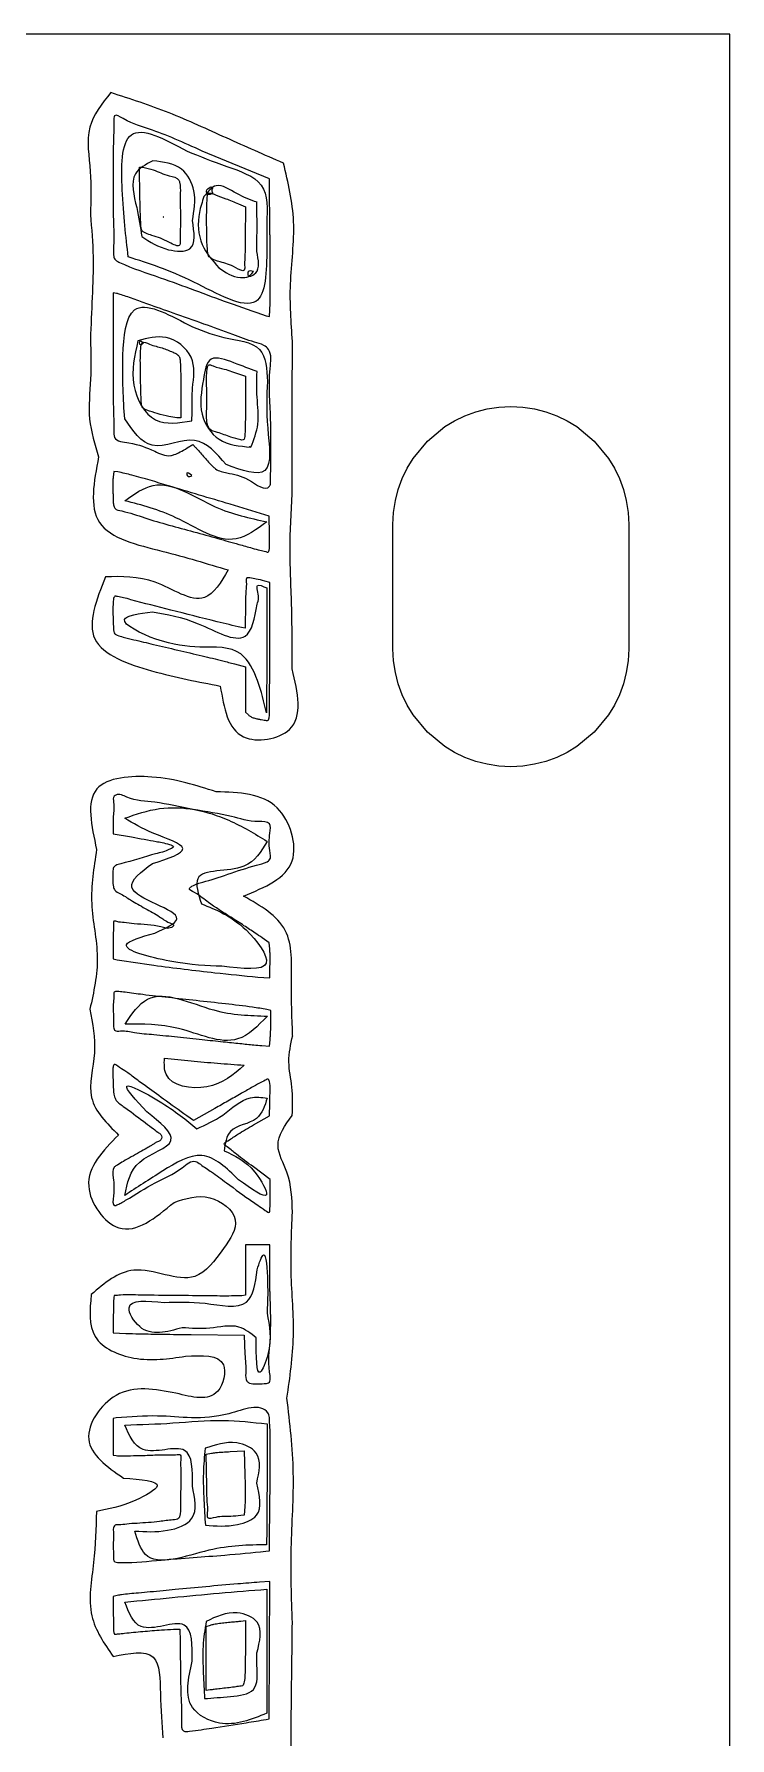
# Model space of a CAD drawing. Extents: x 9 to 137, y 10 to 46.
# Drawn here: x 127.68 to 137.2, y 22.3 to 45.62 of the extents above; entities that cross this region are included whole.
import ezdxf

# ---------------------------------------------------------------- set-up
doc = ezdxf.new("R2010")
doc.units = 0
doc.layers.add('Layer_1', color=7, linetype='CONTINUOUS')

msp = doc.modelspace()

# ---------------------------------------------------------------- linework, layer by layer
at = {"layer": 'Layer_1', "color": 7}
for p, q in [((137.20307, 45.61675), (8.70306, 45.61675)), ((137.20307, 10.29953), (137.20307, 45.61675)), ((130.898876, 43.634054), (129.978366, 44.016537)), ((129.125518, 43.383616), (129.118672, 43.79756)), ((129.118672, 43.79756), (129.165264, 43.79756)), ((130.906098, 42.871153), (130.898876, 43.634054)), ((130.09488, 43.43745), (130.09488, 43.43745)), ((130.12378, 43.44045), (130.12378, 43.44045)), ((129.679571, 43.168778), (129.679698, 43.168778)), ((130.473103, 43.294617), (130.571781, 43.253223)), ((130.571781, 43.253223), (130.567186, 42.824376)), ((130.72799, 43.31539), (130.72829, 43.31539)), ((129.44895, 43.11447), (129.44895, 43.11447)), ((129.84447, 43.06745), (129.84447, 43.06745)), ((130.86396, 42.68649), (130.86403, 42.68649)), ((130.906199, 42.871171), (130.906098, 42.871153)), ((130.68087, 42.3661), (130.68087, 42.3661)), ((128.805461, 42.068521), (128.76068, 42.077635)), ((128.76068, 42.077635), (128.76068, 41.098655)), ((130.854112, 41.761368), (130.899353, 41.75476)), ((130.899353, 41.75476), (130.906199, 41.931514)), ((129.17299, 41.39003), (129.17299, 41.39003)), ((131.21394, 41.4111), (131.21399, 41.41112)), ((130.486677, 40.963284), (130.569905, 40.934302)), ((130.569905, 40.934302), (130.569905, 40.547679)), ((130.72833, 41.00081), (130.72829, 41.00081)), ((130.87054, 40.86231), (130.87054, 40.86231)), ((129.686035, 40.73437), (129.686919, 40.366785)), ((129.84359, 40.7725), (129.84394, 40.7725)), ((129.686919, 40.366785), (129.631287, 40.366785)), ((133.433, 40.32645), (133.57412, 40.39425)), ((133.57412, 40.39425), (133.72252, 40.44835)), ((133.72252, 40.44835), (133.8774, 40.48795)), ((133.8774, 40.48795), (134.03797, 40.51235)), ((134.03797, 40.51235), (134.20342, 40.52035)), ((134.20342, 40.52035), (134.36887, 40.51235)), ((134.36887, 40.51235), (134.52944, 40.48795)), ((134.52944, 40.48795), (134.68432, 40.44835)), ((134.68432, 40.44835), (134.83272, 40.39425)), ((134.83272, 40.39425), (134.97384, 40.32645)), ((133.06131, 40.04901), (133.29996, 40.24575)), ((133.29996, 40.24575), (133.433, 40.32645)), ((134.97384, 40.32645), (135.10688, 40.24575)), ((135.10688, 40.24575), (135.34553, 40.04901)), ((129.771211, 39.953683), (129.849923, 40.001701)), ((129.849923, 40.001701), (129.885655, 39.962376)), ((130.63227, 39.97348), (130.63227, 39.97348)), ((132.86457, 39.81036), (133.06131, 40.04901)), ((135.34553, 40.04901), (135.54227, 39.81036)), ((128.767792, 39.631639), (128.758695, 39.552158)), ((128.822074, 39.628721), (128.767792, 39.631639)), ((132.71607, 39.53619), (132.78387, 39.67732)), ((132.78387, 39.67732), (132.86457, 39.81036)), ((135.54227, 39.81036), (135.62297, 39.67732)), ((135.62297, 39.67732), (135.69077, 39.53619)), ((129.83494, 39.57722), (129.83494, 39.57722)), ((130.915187, 39.601002), (130.915186, 39.600987)), ((132.66197, 39.38779), (132.71607, 39.53619)), ((135.69077, 39.53619), (135.74487, 39.38779)), ((130.8956, 39.022292), (130.360029, 39.18373)), ((132.59797, 39.07234), (132.62237, 39.23291)), ((132.62237, 39.23291), (132.66197, 39.38779)), ((135.74487, 39.38779), (135.78447, 39.23291)), ((135.78447, 39.23291), (135.80887, 39.07234)), ((130.86203, 38.9446), (130.86203, 38.9446)), ((130.899726, 38.780133), (130.8956, 39.022292)), ((132.58997, 38.90689), (132.59797, 39.07234)), ((135.80887, 39.07234), (135.81687, 38.90689)), ((130.899705, 38.780143), (130.899726, 38.780133)), ((132.58997, 37.20689), (132.58997, 38.90689)), ((135.81678, 38.90689), (135.81678, 37.20689)), ((135.81687, 38.90689), (135.81687, 38.90689)), ((130.902915, 38.113682), (130.834162, 38.132314)), ((130.86203, 38.0382), (130.86203, 38.0382)), ((130.902878, 37.208323), (130.902915, 38.113682)), ((130.572708, 37.827235), (130.568113, 37.489042)), ((130.568113, 37.489042), (130.513831, 37.496852)), ((132.59797, 37.04144), (132.58997, 37.20689)), ((135.81678, 37.20689), (135.80878, 37.04144)), ((130.420185, 37.000119), (130.569908, 36.957894)), ((130.569908, 36.957894), (130.569908, 36.64785)), ((132.62237, 36.88088), (132.59797, 37.04144)), ((132.66197, 36.72599), (132.62237, 36.88088)), ((135.78438, 36.88088), (135.74478, 36.72599)), ((135.80878, 37.04144), (135.78438, 36.88088)), ((130.569908, 36.64785), (130.569908, 36.337802)), ((132.71607, 36.57759), (132.66197, 36.72599)), ((135.74478, 36.72599), (135.69068, 36.57759)), ((132.78387, 36.43647), (132.71607, 36.57759)), ((132.86457, 36.30343), (132.78387, 36.43647)), ((135.62288, 36.43647), (135.54228, 36.30343)), ((135.69068, 36.57759), (135.62288, 36.43647)), ((130.569908, 36.337802), (130.61062, 36.300546)), ((133.06131, 36.06478), (132.86457, 36.30343)), ((135.54228, 36.30343), (135.34553, 36.06478)), ((133.29996, 35.86804), (133.06131, 36.06478)), ((135.34553, 36.06478), (135.10689, 35.86804)), ((133.433, 35.78734), (133.29996, 35.86804)), ((133.57412, 35.71954), (133.433, 35.78734)), ((133.72252, 35.66544), (133.57412, 35.71954)), ((134.83272, 35.71954), (134.68432, 35.66544)), ((134.97384, 35.78734), (134.83272, 35.71954)), ((135.10689, 35.86804), (134.97384, 35.78734)), ((133.87741, 35.62584), (133.72252, 35.66544)), ((134.03797, 35.60144), (133.87741, 35.62584)), ((134.20342, 35.59344), (134.03797, 35.60144)), ((134.36887, 35.60144), (134.20342, 35.59344)), ((134.52944, 35.62584), (134.36887, 35.60144)), ((134.68432, 35.66544), (134.52944, 35.62584)), ((128.761129, 34.914713), (128.760664, 34.675039)), ((128.760664, 34.675039), (129.010358, 34.631579)), ((130.86853, 34.57123), (130.86854, 34.57123)), ((128.760681, 33.220859), (128.760681, 32.962974)), ((130.895688, 33.185253), (130.797529, 33.253139)), ((130.902909, 33.103292), (130.895688, 33.185253)), ((128.760681, 32.962974), (128.814962, 32.949723)), ((130.739216, 32.713359), (130.901607, 32.703017)), ((130.901607, 32.703017), (130.906098, 32.862375)), ((130.917437, 32.258843), (130.863155, 32.272094)), ((130.87054, 32.18067), (130.87054, 32.18067)), ((130.917495, 32.10363), (130.917437, 32.258843)), ((130.795765, 31.776199), (130.898898, 31.767505)), ((130.898898, 31.767505), (130.907995, 31.858161)), ((131.21657, 31.91506), (131.21599, 31.91506)), ((130.55377, 31.50888), (130.55377, 31.50888)), ((130.86854, 31.05981), (130.86854, 31.05981)), ((129.856614, 30.750427), (129.76841, 30.814176)), ((130.151993, 30.917246), (129.856614, 30.750427)), ((130.680787, 30.691647), (130.900171, 30.817486)), ((130.900171, 30.817486), (130.905141, 30.985549)), ((130.910122, 29.946961), (130.678524, 30.117507)), ((130.910144, 29.726737), (130.910122, 29.946961)), ((130.736448, 29.049527), (130.569986, 29.049527)), ((130.569986, 29.049527), (130.569986, 28.70554)), ((130.902909, 29.049527), (130.736448, 29.049527)), ((130.906098, 28.410396), (130.902909, 29.049527)), ((130.569986, 28.70554), (130.569986, 28.361964)), ((128.771933, 28.355699), (128.771933, 28.35527)), ((130.569986, 28.361964), (130.521584, 28.353639)), ((130.90611, 28.41034), (130.906098, 28.410396)), ((128.761073, 28.09407), (128.760608, 27.847359)), ((130.86587, 28.14621), (130.86603, 28.11632)), ((128.760608, 27.847359), (128.93069, 27.83955)), ((129.826775, 27.822574), (130.55278, 27.813897)), ((130.55278, 27.813897), (130.561877, 27.554354)), ((128.801822, 26.682584), (128.760651, 26.675117)), ((128.760651, 26.675117), (128.760651, 26.425507)), ((130.86605, 26.60067), (130.86654, 26.60065)), ((128.760651, 26.425507), (128.760651, 26.175486)), ((130.906686, 26.517737), (130.906558, 26.517839)), ((128.760651, 26.175486), (128.798192, 26.166801)), ((130.031163, 26.185435), (130.103085, 26.199493)), ((130.041563, 25.753279), (130.031163, 26.185435)), ((130.362727, 26.222674), (130.551353, 26.23178)), ((130.551353, 26.23178), (130.561746, 25.908098)), ((130.72462, 25.78985), (130.72477, 25.78985)), ((130.561746, 25.469319), (130.551786, 25.35424)), ((130.898902, 24.865269), (130.905748, 25.609541)), ((130.551786, 25.35424), (130.506555, 25.347203)), ((130.84688, 24.857802), (130.898902, 24.865269)), ((128.814925, 24.253568), (128.760643, 24.240316)), ((130.903378, 24.443561), (130.762247, 24.434876)), ((130.86203, 24.33878), (130.86203, 24.33878)), ((130.899883, 23.505556), (130.903378, 24.443561)), ((128.760643, 24.240316), (128.760643, 23.982428)), ((129.586168, 23.790752), (129.672562, 23.790752)), ((129.672562, 23.790752), (129.674437, 23.628488)), ((130.034335, 23.82766), (130.089968, 23.847931)), ((130.034335, 23.39012), (130.034335, 23.82766)), ((130.508382, 23.903416), (130.569905, 23.909572)), ((130.569905, 23.909572), (130.569905, 23.575105)), ((130.034335, 22.952993), (130.034335, 23.39012)), ((130.72708, 23.29961), (130.72796, 23.46885)), ((130.72796, 23.46885), (130.72777, 23.46803)), ((130.895756, 22.567143), (130.899883, 23.505556)), ((130.088617, 22.960803), (130.034335, 22.952993)), ((130.852335, 22.557196), (130.895756, 22.567143))]:
    msp.add_line(p, q, dxfattribs=at)
for points, knots in [([(128.72708, 44.81572), (128.606298, 44.664767), (128.353403, 44.3487), (128.468815, 43.735686), (128.453843, 43.340845), (128.44645, 43.14587)], [0, 0, 0, 0, 0.553709, 1.159364, 1.750199, 1.750199, 1.750199, 1.750199]), ([(131.09069, 43.85085), (130.830022, 43.964383), (130.307132, 44.192127), (129.534632, 44.553173), (128.994694, 44.728715), (128.72708, 44.81572)], [0, 0, 0, 0, 0.853134, 1.711356, 2.554731, 2.554731, 2.554731, 2.554731]), ([(129.978366, 44.016537), (129.728452, 44.129555), (129.353658, 44.299046), (129.010453, 44.38514), (128.764994, 44.539468), (128.77055, 44.327865), (128.755448, 44.053991), (128.763772, 43.580882), (128.755959, 43.115013), (128.774607, 42.786117), (128.756816, 42.605626), (128.779276, 42.536072), (128.808022, 42.511261), (129.011025, 42.41437), (129.531583, 42.245829), (130.195397, 41.989266), (130.680987, 41.821265), (130.854112, 41.761368)], [0, 0, 0, 0, 0.780469, 1.170464, 1.293335, 1.37276, 1.66176, 2.239199, 2.721231, 3.076096, 3.226964, 3.25742, 3.289778, 3.336982, 3.933056, 4.924753, 5.474215, 5.474215, 5.474215, 5.474215]), ([(128.96547, 42.56757), (128.932645, 42.847377), (128.87274, 43.358007), (128.861767, 44.504184), (129.463162, 44.180839), (129.77014, 44.01579)], [0, 0, 0, 0, 0.923717, 1.685729, 2.480252, 2.480252, 2.480252, 2.480252]), ([(129.30026, 43.88231), (129.205216, 43.831448), (128.961653, 43.701105), (129.089606, 43.247657), (129.132126, 42.973486), (129.15202, 42.84521)], [0, 0, 0, 0, 0.294902, 0.755731, 1.160903, 1.160903, 1.160903, 1.160903]), ([(129.84447, 43.06745), (129.867556, 43.201777), (129.910171, 43.449735), (129.710868, 43.837216), (129.445233, 43.866389), (129.30026, 43.88231)], [0, 0, 0, 0, 0.403995, 0.745749, 1.156362, 1.156362, 1.156362, 1.156362]), ([(129.77014, 44.01579), (129.944191, 43.945275), (130.279268, 43.809523), (130.886841, 43.618187), (130.870208, 43.220434), (130.86196, 43.0232)], [0, 0, 0, 0, 0.582239, 1.120904, 1.650741, 1.650741, 1.650741, 1.650741]), ([(131.21399, 41.41112), (131.195476, 41.672564), (131.156766, 42.21919), (131.283947, 43.039549), (131.153925, 43.585388), (131.09069, 43.85085)], [0, 0, 0, 0, 0.785374, 1.642056, 2.453164, 2.453164, 2.453164, 2.453164]), ([(129.165264, 43.79756), (129.213927, 43.785701), (129.338435, 43.755358), (129.485494, 43.67881), (129.65129, 43.655142), (129.680919, 43.547038), (129.675749, 43.397542), (129.678024, 43.26138), (129.679571, 43.168778)], [0, 0, 0, 0, 0.148565, 0.380116, 0.52475, 0.569293, 0.699672, 0.976836, 0.976836, 0.976836, 0.976836]), ([(129.679698, 43.168778), (129.680443, 43.094794), (129.681727, 42.967304), (129.671189, 42.834966), (129.682882, 42.685458), (129.462244, 42.801898), (129.341315, 42.849701), (129.142031, 42.902641), (129.13794, 43.036697), (129.128239, 43.1799), (129.126543, 43.306884), (129.125518, 43.383616)], [0, 0, 0, 0, 0.217154, 0.374205, 0.437331, 0.582577, 0.840869, 1.003805, 1.067675, 1.217408, 1.446041, 1.446041, 1.446041, 1.446041]), ([(130.00234, 43.39249), (129.977906, 43.321526), (129.905684, 43.111775), (129.930215, 42.730333), (130.117828, 42.519116), (130.20585, 42.42002)], [0, 0, 0, 0, 0.22549, 0.66649, 1.056258, 1.056258, 1.056258, 1.056258]), ([(130.72829, 43.31539), (130.637498, 43.348169), (130.456838, 43.413393), (130.178549, 43.616164), (130.055245, 43.459646), (130.00234, 43.39249)], [0, 0, 0, 0, 0.302368, 0.601662, 0.826583, 0.826583, 0.826583, 0.826583]), ([(130.12378, 43.44045), (130.097679, 43.426752), (130.055429, 43.404579), (130.02202, 43.48647), (130.067483, 43.511275), (130.09768, 43.52775)], [0, 0, 0, 0, 0.071007, 0.114937, 0.201829, 0.201829, 0.201829, 0.201829]), ([(130.567186, 42.824376), (130.567269, 42.750064), (130.567412, 42.621961), (130.554539, 42.49201), (130.566057, 42.347289), (130.380893, 42.45754), (130.256821, 42.490801), (130.113125, 42.528618), (130.060152, 42.584972), (130.053066, 42.639152), (130.041845, 42.755889), (130.03849, 42.952365), (130.038323, 43.176894), (130.041721, 43.342348), (130.051039, 43.417909), (130.063947, 43.443945), (130.107213, 43.44075), (130.180239, 43.408128), (130.312651, 43.36192), (130.416001, 43.318569), (130.473103, 43.294617)], [0, 0, 0, 0, 0.217259, 0.374527, 0.437858, 0.559179, 0.786741, 0.937962, 0.966961, 1.012452, 1.095294, 1.323578, 1.597053, 1.774057, 1.81222, 1.83179, 1.850793, 1.929001, 2.079851, 2.266099, 2.266099, 2.266099, 2.266099]), ([(130.09488, 43.43745), (130.094463, 43.437984), (130.093563, 43.439135), (130.090033, 43.437038), (130.093033, 43.437293), (130.09488, 43.43745)], [0, 0, 0, 0, 0.00184, 0.003968, 0.007375, 0.007375, 0.007375, 0.007375]), ([(130.09768, 43.52775), (130.105688, 43.524054), (130.127481, 43.513997), (130.098749, 43.474395), (130.115451, 43.451745), (130.12378, 43.44045)], [0, 0, 0, 0, 0.022781, 0.061996, 0.101, 0.101, 0.101, 0.101]), ([(128.44645, 43.14587), (128.463543, 42.953423), (128.496981, 42.576961), (128.469724, 42.007869), (128.454964, 41.632422), (128.44745, 41.44128)], [0, 0, 0, 0, 0.578889, 1.13241, 1.706466, 1.706466, 1.706466, 1.706466]), ([(130.72699, 42.64211), (130.72746, 42.716917), (130.7284, 42.866533), (130.728092, 43.090961), (130.728024, 43.24058), (130.72799, 43.31539)], [0, 0, 0, 0, 0.224426, 0.448853, 0.673283, 0.673283, 0.673283, 0.673283]), ([(129.15202, 42.84521), (129.262031, 42.774193), (129.450464, 42.65255), (129.910978, 42.622042), (129.868681, 42.90531), (129.84447, 43.06745)], [0, 0, 0, 0, 0.407658, 0.698259, 1.08725, 1.08725, 1.08725, 1.08725]), ([(129.44895, 43.11447), (129.448434, 43.112372), (129.447434, 43.108306), (129.443318, 43.115493), (129.447089, 43.114808), (129.44895, 43.11447)], [0, 0, 0, 0, 0.004405, 0.008536, 0.01256, 0.01256, 0.01256, 0.01256]), ([(130.86196, 43.0232), (130.862167, 42.985788), (130.862582, 42.910963), (130.86309, 42.798726), (130.86367, 42.723902), (130.86396, 42.68649)], [0, 0, 0, 0, 0.112239, 0.224476, 0.336716, 0.336716, 0.336716, 0.336716]), ([(130.86403, 42.68649), (130.858348, 42.367588), (130.845885, 41.668046), (129.781825, 42.30739), (129.244709, 42.478574), (128.96547, 42.56757)], [0, 0, 0, 0, 0.743754, 1.631498, 2.592781, 2.592781, 2.592781, 2.592781]), ([(130.906199, 41.931514), (130.90721, 41.996062), (130.909985, 42.173122), (130.908905, 42.486363), (130.907157, 42.735027), (130.906199, 42.871171)], [0, 0, 0, 0, 0.193663, 0.531238, 0.939682, 0.939682, 0.939682, 0.939682]), ([(130.20585, 42.42002), (130.296367, 42.356886), (130.447507, 42.251468), (130.784704, 42.327909), (130.74806, 42.527402), (130.72699, 42.64211)], [0, 0, 0, 0, 0.324608, 0.542011, 0.836136, 0.836136, 0.836136, 0.836136]), ([(130.68087, 42.3661), (130.649255, 42.330847), (130.600254, 42.276207), (130.599989, 42.389158), (130.650805, 42.374671), (130.68087, 42.3661)], [0, 0, 0, 0, 0.090846, 0.140807, 0.213189, 0.213189, 0.213189, 0.213189]), ([(130.915186, 39.600987), (130.915737, 39.656517), (130.917084, 39.792538), (130.915449, 40.037348), (130.920294, 40.465695), (130.873879, 40.871195), (130.938627, 41.263387), (130.809586, 41.374297), (130.634149, 41.414109), (130.364846, 41.524703), (129.991268, 41.650912), (129.603657, 41.79066), (129.281782, 41.904471), (129.067267, 41.981815), (128.940736, 42.026239), (128.864959, 42.052042), (128.821361, 42.064117), (128.805461, 42.068521)], [0, 0, 0, 0, 0.16654, 0.407938, 0.736004, 1.439391, 1.701597, 1.785578, 1.921534, 2.235437, 2.659308, 3.103767, 3.471694, 3.683495, 3.787836, 3.874045, 3.923534, 3.923534, 3.923534, 3.923534]), ([(128.91702, 40.35368), (128.899045, 40.621483), (128.867856, 41.086162), (128.956053, 42.086008), (129.495252, 41.795411), (129.78907, 41.63706)], [0, 0, 0, 0, 0.869723, 1.509104, 2.274693, 2.274693, 2.274693, 2.274693]), ([(129.78907, 41.63706), (129.942235, 41.571906), (130.249038, 41.441398), (130.842126, 41.397427), (130.861515, 41.032269), (130.87054, 40.86231)], [0, 0, 0, 0, 0.515027, 1.031648, 1.481469, 1.481469, 1.481469, 1.481469]), ([(128.44745, 41.44128), (128.4525, 41.260033), (128.462637, 40.896179), (128.398475, 40.35076), (128.506951, 40.004241), (128.56015, 39.8343)], [0, 0, 0, 0, 0.544717, 1.093525, 1.621708, 1.621708, 1.621708, 1.621708]), ([(129.09865, 41.42111), (129.051417, 41.221611), (128.961164, 40.840402), (129.277747, 40.235856), (129.658148, 40.297447), (129.83759, 40.3265)], [0, 0, 0, 0, 0.612811, 1.170977, 1.66938, 1.66938, 1.66938, 1.66938]), ([(129.84394, 40.7725), (129.863194, 40.92051), (129.902204, 41.220393), (129.501303, 41.530935), (129.227625, 41.456288), (129.09865, 41.42111)], [0, 0, 0, 0, 0.423526, 0.85811, 1.245455, 1.245455, 1.245455, 1.245455]), ([(129.17299, 41.39003), (129.150481, 41.374664), (129.113012, 41.349087), (129.113334, 41.433271), (129.150547, 41.406297), (129.17299, 41.39003)], [0, 0, 0, 0, 0.056844, 0.094622, 0.15202, 0.15202, 0.15202, 0.15202]), ([(129.631287, 40.366785), (129.595009, 40.372019), (129.504295, 40.385109), (129.367001, 40.421802), (129.252548, 40.460301), (129.178921, 40.485147), (129.149452, 40.515903), (129.141125, 40.602882), (129.135574, 40.772155), (129.132887, 41.012347), (129.12891, 41.214019), (129.13768, 41.329637), (129.140282, 41.373158), (129.174063, 41.41952), (129.2909, 41.351126), (129.420691, 41.332236), (129.550533, 41.275776), (129.631082, 41.240095), (129.669393, 41.20462), (129.677587, 41.148753), (129.681421, 41.057343), (129.684826, 40.914236), (129.685602, 40.798744), (129.686035, 40.73437)], [0, 0, 0, 0, 0.109929, 0.274887, 0.424531, 0.474397, 0.505083, 0.545785, 0.727493, 1.021655, 1.26299, 1.330947, 1.371535, 1.391164, 1.491062, 1.672545, 1.832938, 1.900456, 1.938521, 1.982477, 2.063035, 2.216556, 2.409886, 2.409886, 2.409886, 2.409886]), ([(131.20894, 39.32694), (131.208804, 39.558515), (131.208533, 40.021663), (131.210347, 40.716385), (131.212742, 41.179528), (131.21394, 41.4111)], [0, 0, 0, 0, 0.694724, 1.389444, 2.08417, 2.08417, 2.08417, 2.08417]), ([(128.76068, 41.098655), (128.758955, 40.896281), (128.756348, 40.590298), (128.770558, 40.272195), (128.764619, 40.044923), (129.05674, 40.023041), (129.274862, 39.937842), (129.489594, 39.831561), (129.608035, 39.865272), (129.682326, 39.902054), (129.739172, 39.935073), (129.771211, 39.953683)], [0, 0, 0, 0, 0.598988, 0.905652, 1.002461, 1.211345, 1.582763, 1.808859, 1.86039, 1.946423, 2.057532, 2.057532, 2.057532, 2.057532]), ([(130.72829, 41.00081), (130.629032, 41.037405), (130.438062, 41.107812), (130.051863, 41.257272), (130.013646, 41.009764), (129.99492, 40.88849)], [0, 0, 0, 0, 0.338928, 0.652086, 0.95294, 0.95294, 0.95294, 0.95294]), ([(130.569905, 40.547679), (130.569505, 40.480601), (130.568794, 40.361265), (130.56718, 40.214402), (130.561462, 40.125983), (130.558312, 40.079507), (130.534687, 40.058915), (130.467781, 40.076518), (130.353054, 40.104066), (130.218139, 40.164588), (130.099031, 40.18491), (130.066956, 40.231573), (130.056148, 40.2579), (130.032381, 40.341856), (130.043951, 40.529743), (130.03951, 40.774654), (130.03385, 40.965071), (130.04915, 41.052885), (130.054524, 41.071838), (130.070508, 41.10422), (130.168146, 41.052244), (130.294043, 41.034991), (130.415995, 40.989595), (130.486677, 40.963284)], [0, 0, 0, 0, 0.201591, 0.358637, 0.437307, 0.472619, 0.491464, 0.522499, 0.663859, 0.857619, 0.972015, 0.993963, 1.024295, 1.057268, 1.25482, 1.578652, 1.797706, 1.822942, 1.844409, 1.857978, 1.923539, 2.081792, 2.299962, 2.299962, 2.299962, 2.299962]), ([(129.99492, 40.88849), (129.966098, 40.729437), (129.912023, 40.431028), (130.187758, 40.00357), (130.488656, 39.978664), (130.64503, 39.96572)], [0, 0, 0, 0, 0.473443, 0.888252, 1.337069, 1.337069, 1.337069, 1.337069]), ([(130.87054, 40.86231), (130.862303, 40.66703), (130.846594, 40.29464), (130.975799, 39.481381), (130.523346, 39.647738), (130.30622, 39.72757)], [0, 0, 0, 0, 0.638882, 1.21832, 1.752943, 1.752943, 1.752943, 1.752943]), ([(130.64503, 39.96572), (130.685214, 40.069394), (130.7704, 40.289174), (130.71991, 40.643867), (130.725561, 40.883438), (130.72833, 41.00081)], [0, 0, 0, 0, 0.328264, 0.695893, 1.049004, 1.049004, 1.049004, 1.049004]), ([(129.83759, 40.3265), (129.838257, 40.376056), (129.83959, 40.475167), (129.84159, 40.623833), (129.842923, 40.722944), (129.84359, 40.7725)], [0, 0, 0, 0, 0.148681, 0.297359, 0.44604, 0.44604, 0.44604, 0.44604]), ([(130.30622, 39.72757), (130.174748, 39.880425), (129.901988, 40.197547), (129.263982, 39.840018), (129.028459, 40.188699), (128.91702, 40.35368)], [0, 0, 0, 0, 0.542695, 1.125911, 1.649695, 1.649695, 1.649695, 1.649695]), ([(129.885655, 39.962376), (129.896261, 39.950504), (129.92334, 39.920193), (129.968887, 39.868593), (130.021789, 39.80768), (130.075244, 39.748519), (130.121469, 39.701372), (130.190741, 39.639388), (130.371088, 39.598349), (130.584505, 39.569079), (130.855189, 39.344085), (130.914118, 39.456423), (130.910453, 39.515216), (130.9133, 39.566803), (130.915187, 39.601002)], [0, 0, 0, 0, 0.047758, 0.121937, 0.206471, 0.289825, 0.360992, 0.404775, 0.567121, 0.879449, 1.180244, 1.195242, 1.247885, 1.351428, 1.351428, 1.351428, 1.351428]), ([(130.63227, 39.97348), (130.630587, 39.971376), (130.627867, 39.967977), (130.616094, 39.96746), (130.625522, 39.970969), (130.63227, 39.97348)], [0, 0, 0, 0, 0.008121, 0.013119, 0.025701, 0.025701, 0.025701, 0.025701]), ([(128.56015, 39.8343), (128.494688, 39.491574), (128.360945, 38.79137), (129.470289, 38.543075), (130.044742, 38.371569), (130.33286, 38.28555)], [0, 0, 0, 0, 0.899793, 1.838317, 2.782681, 2.782681, 2.782681, 2.782681]), ([(128.758695, 39.552158), (128.757219, 39.533984), (128.753944, 39.493666), (128.753038, 39.431752), (128.754851, 39.367777), (128.757972, 39.306729), (128.760066, 39.25291), (128.759961, 39.208939), (128.762462, 39.175044), (128.769429, 39.148839), (128.797297, 39.106009), (128.96038, 39.079381), (129.298798, 38.953478), (129.749521, 38.841851), (130.176625, 38.71993), (130.445604, 38.644189), (130.636114, 38.591869), (130.76191, 38.553911), (130.829282, 38.545237), (130.887682, 38.521448), (130.901663, 38.576953), (130.899723, 38.654388), (130.899712, 38.730398), (130.899705, 38.780143)], [0, 0, 0, 0, 0.054692, 0.121328, 0.185619, 0.246674, 0.304718, 0.347158, 0.378583, 0.406462, 0.427691, 0.527956, 0.857539, 1.552455, 1.895552, 2.195327, 2.386886, 2.495219, 2.576818, 2.614205, 2.641459, 2.718674, 2.864916, 2.864916, 2.864916, 2.864916]), ([(130.360029, 39.18373), (130.078351, 39.267463), (129.630515, 39.400588), (129.120005, 39.557312), (128.886732, 39.613223), (128.822074, 39.628721)], [0, 0, 0, 0, 0.881693, 1.401796, 1.601239, 1.601239, 1.601239, 1.601239]), ([(128.91874, 39.23141), (129.046725, 39.323133), (129.434494, 39.601034), (130.105936, 39.104108), (130.627247, 38.994131), (130.86203, 38.9446)], [0, 0, 0, 0, 0.441981, 1.339117, 2.074234, 2.074234, 2.074234, 2.074234]), ([(129.83494, 39.57722), (129.816276, 39.566311), (129.78025, 39.545252), (129.749907, 39.64152), (129.802701, 39.601598), (129.83494, 39.57722)], [0, 0, 0, 0, 0.052438, 0.101222, 0.17773, 0.17773, 0.17773, 0.17773]), ([(130.86203, 38.9446), (130.724373, 38.840842), (130.336643, 38.548594), (129.658526, 39.040551), (129.151167, 39.171445), (128.91874, 39.23141)], [0, 0, 0, 0, 0.480424, 1.353177, 2.091004, 2.091004, 2.091004, 2.091004]), ([(131.20994, 36.93008), (131.210158, 37.205186), (131.210589, 37.748501), (131.167473, 38.547431), (131.195335, 39.071193), (131.20894, 39.32694)], [0, 0, 0, 0, 0.825291, 1.629894, 2.397666, 2.397666, 2.397666, 2.397666]), ([(130.33286, 38.28555), (130.235778, 38.118166), (130.000849, 37.713113), (129.331584, 38.208218), (128.876411, 38.196371), (128.65277, 38.19055)], [0, 0, 0, 0, 0.498676, 1.206753, 1.890695, 1.890695, 1.890695, 1.890695]), ([(128.65277, 38.19055), (128.528692, 37.875814), (128.275917, 37.234627), (129.350323, 36.862283), (129.926458, 36.753526), (130.22553, 36.69707)], [0, 0, 0, 0, 0.859802, 1.751608, 2.714256, 2.714256, 2.714256, 2.714256]), ([(130.834162, 38.132314), (130.794672, 38.142683), (130.72544, 38.160861), (130.651235, 38.172187), (130.575043, 38.185555), (130.587996, 38.089342), (130.571763, 37.98832), (130.572362, 37.886267), (130.572708, 37.827235)], [0, 0, 0, 0, 0.119504, 0.209508, 0.25082, 0.302492, 0.427687, 0.599469, 0.599469, 0.599469, 0.599469]), ([(130.72923, 37.81594), (130.739787, 37.843814), (130.769306, 37.921754), (130.684546, 38.119161), (130.80781, 38.062933), (130.86203, 38.0382)], [0, 0, 0, 0, 0.092773, 0.259406, 0.390265, 0.390265, 0.390265, 0.390265]), ([(130.86203, 38.0382), (130.861897, 37.848541), (130.86163, 37.469222), (130.86363, 36.900241), (130.858563, 36.520956), (130.85603, 36.33132)], [0, 0, 0, 0, 0.568978, 1.137962, 1.706912, 1.706912, 1.706912, 1.706912]), ([(130.513831, 37.496852), (130.40276, 37.523323), (130.080248, 37.600187), (129.57558, 37.730771), (129.152158, 37.835591), (128.906424, 37.905092), (128.836789, 37.91324), (128.785372, 37.932998), (128.765172, 37.904733), (128.761459, 37.866277), (128.75535, 37.788416), (128.755503, 37.676612), (128.759503, 37.55171), (128.763819, 37.465028), (128.776592, 37.406349), (128.829497, 37.384648), (128.915295, 37.361779), (129.082512, 37.320433), (129.330551, 37.261352), (129.643715, 37.188199), (129.960069, 37.113743), (130.219657, 37.051808), (130.366335, 37.013999), (130.420185, 37.000119)], [0, 0, 0, 0, 0.342688, 0.995046, 1.558648, 1.665318, 1.74622, 1.784063, 1.803002, 1.839561, 1.899974, 2.037135, 2.175437, 2.271752, 2.304302, 2.343928, 2.428907, 2.579314, 2.855204, 3.196843, 3.542943, 3.830533, 3.997362, 3.997362, 3.997362, 3.997362]), ([(129.29779, 37.71263), (129.496299, 37.678191), (129.89775, 37.608543), (130.614361, 37.175943), (130.695608, 37.628616), (130.72923, 37.81594)], [0, 0, 0, 0, 0.647672, 1.309811, 1.777251, 1.777251, 1.777251, 1.777251]), ([(129.94415, 37.22762), (129.766249, 37.239523), (129.440255, 37.261336), (128.695704, 37.632031), (129.113809, 37.688001), (129.29779, 37.71263)], [0, 0, 0, 0, 0.610122, 1.118019, 1.517135, 1.517135, 1.517135, 1.517135]), ([(130.85603, 36.33132), (130.822748, 36.47796), (130.758504, 36.761022), (130.518576, 37.244875), (130.152824, 37.233888), (129.94415, 37.22762)], [0, 0, 0, 0, 0.459571, 0.887117, 1.455104, 1.455104, 1.455104, 1.455104]), ([(130.61062, 36.300546), (130.621019, 36.292384), (130.643257, 36.274931), (130.68699, 36.257925), (130.735146, 36.247147), (130.782874, 36.238858), (130.822147, 36.231384), (130.850823, 36.22603), (130.873432, 36.220875), (130.889694, 36.237498), (130.901545, 36.30009), (130.89481, 36.471255), (130.90458, 36.786972), (130.9035, 37.05439), (130.902878, 37.208323)], [0, 0, 0, 0, 0.039479, 0.084419, 0.139103, 0.187434, 0.230119, 0.257854, 0.277614, 0.293574, 0.320675, 0.466123, 0.806539, 1.268287, 1.268287, 1.268287, 1.268287]), ([(130.22553, 36.69707), (130.275416, 36.400146), (130.366725, 35.85667), (131.419117, 36.032043), (131.285497, 36.605697), (131.20994, 36.93008)], [0, 0, 0, 0, 0.765675, 1.401457, 2.228816, 2.228816, 2.228816, 2.228816]), ([(130.16862, 35.24847), (129.896059, 35.337378), (129.390485, 35.502295), (128.319361, 35.42212), (128.459978, 34.787747), (128.53286, 34.45895)], [0, 0, 0, 0, 0.902041, 1.673197, 2.502953, 2.502953, 2.502953, 2.502953]), ([(130.797529, 33.253139), (130.766078, 33.274315), (130.68389, 33.329649), (130.54066, 33.422971), (130.331144, 33.561227), (130.079911, 33.711984), (129.942638, 33.836837), (129.775582, 33.917478), (129.877236, 33.98621), (130.044393, 34.024348), (130.347748, 34.1282), (130.637212, 34.226129), (130.832359, 34.271097), (130.929093, 34.330598), (130.888349, 34.495818), (130.895298, 34.632201), (130.928754, 34.84754), (130.646492, 34.830406), (130.342643, 34.935835), (129.848302, 34.998971), (129.375466, 35.115739), (129.026669, 35.125563), (128.83541, 35.230757), (128.753569, 35.181374), (128.772846, 35.062463), (128.765902, 34.974897), (128.761129, 34.914713)], [0, 0, 0, 0, 0.113806, 0.297393, 0.510988, 0.877811, 1.113535, 1.202656, 1.248143, 1.408752, 1.764208, 2.177881, 2.33223, 2.367629, 2.502082, 2.736491, 2.866824, 3.014911, 3.396686, 3.929482, 4.463935, 4.850086, 5.004367, 5.030824, 5.117492, 5.307973, 5.307973, 5.307973, 5.307973]), ([(130.54424, 33.82347), (130.8356, 33.943331), (131.393612, 34.172889), (131.070079, 35.225049), (130.482709, 35.24031), (130.16862, 35.24847)], [0, 0, 0, 0, 0.821414, 1.573167, 2.437179, 2.437179, 2.437179, 2.437179]), ([(128.91718, 34.88771), (129.073881, 34.941817), (129.536333, 35.101497), (130.253792, 34.944381), (130.697801, 34.674864), (130.86853, 34.57123)], [0, 0, 0, 0, 0.493082, 1.455177, 2.056239, 2.056239, 2.056239, 2.056239]), ([(129.29614, 34.26805), (129.5094, 34.335994), (129.928645, 34.469565), (129.261869, 34.68076), (129.032063, 34.818735), (128.91718, 34.88771)], [0, 0, 0, 0, 0.463815, 0.911806, 1.359641, 1.359641, 1.359641, 1.359641]), ([(129.010358, 34.631579), (129.128559, 34.609944), (129.311911, 34.576385), (129.467411, 34.548583), (129.611171, 34.502609), (129.475851, 34.430053), (129.266251, 34.393174), (129.003215, 34.292261), (128.800755, 34.252706), (128.756821, 34.209624), (128.756578, 34.133785), (128.749787, 34.048163), (128.756048, 33.962728), (128.781447, 33.889394), (128.881339, 33.846522), (129.012134, 33.757645), (129.193063, 33.65599), (129.387419, 33.552075), (129.481047, 33.473511), (129.606833, 33.425622), (129.518257, 33.363429), (129.339697, 33.436837), (129.124838, 33.427808), (128.917623, 33.465375), (128.836017, 33.462379), (128.759753, 33.491037), (128.767886, 33.416894), (128.758841, 33.342023), (128.760003, 33.265508), (128.760681, 33.220859)], [0, 0, 0, 0, 0.341714, 0.530063, 0.592955, 0.645682, 0.859188, 1.356491, 1.428035, 1.469375, 1.528654, 1.643636, 1.731612, 1.785759, 1.864493, 2.037697, 2.267904, 2.494363, 2.657871, 2.723373, 2.759772, 2.907531, 3.27398, 3.412836, 3.513684, 3.554684, 3.590216, 3.682914, 3.812795, 3.812795, 3.812795, 3.812795]), ([(130.86854, 34.57123), (130.784961, 34.432534), (130.584219, 34.09941), (129.799671, 34.236749), (129.923556, 33.851165), (129.96645, 33.71766)], [0, 0, 0, 0, 0.466898, 1.121411, 1.468053, 1.468053, 1.468053, 1.468053]), ([(128.53286, 34.45895), (128.493276, 34.212704), (128.414274, 33.721254), (128.597721, 32.991629), (128.492841, 32.511458), (128.44116, 32.27485)], [0, 0, 0, 0, 0.741846, 1.480555, 2.198172, 2.198172, 2.198172, 2.198172]), ([(129.32754, 33.31623), (129.47514, 33.381532), (129.930829, 33.58314), (128.722655, 33.843111), (129.143301, 34.1548), (129.29614, 34.26805)], [0, 0, 0, 0, 0.360464, 1.112871, 1.542275, 1.542275, 1.542275, 1.542275]), ([(131.21599, 31.91506), (131.206684, 32.154244), (131.188392, 32.624423), (131.231313, 33.428952), (130.776613, 33.690041), (130.54424, 33.82347)], [0, 0, 0, 0, 0.733611, 1.442103, 2.182613, 2.182613, 2.182613, 2.182613]), ([(129.96645, 33.71766), (130.169441, 33.63589), (130.524241, 33.492968), (131.064445, 32.764396), (130.531298, 32.828982), (130.2462, 32.86352)], [0, 0, 0, 0, 0.708674, 1.23866, 1.847811, 1.847811, 1.847811, 1.847811]), ([(130.2462, 32.86352), (130.042911, 32.870041), (129.65997, 32.882325), (128.682953, 33.131679), (129.144187, 33.263734), (129.32754, 33.31623)], [0, 0, 0, 0, 0.715611, 1.348017, 1.765295, 1.765295, 1.765295, 1.765295]), ([(130.906098, 32.862375), (130.906619, 32.892815), (130.907635, 32.952097), (130.907005, 33.032465), (130.904124, 33.082279), (130.902909, 33.103292)], [0, 0, 0, 0, 0.091337, 0.177876, 0.241013, 0.241013, 0.241013, 0.241013]), ([(128.814962, 32.949723), (128.98135, 32.925211), (129.426314, 32.85966), (130.068041, 32.781955), (130.543687, 32.733342), (130.739216, 32.713359)], [0, 0, 0, 0, 0.504541, 1.349277, 1.938919, 1.938919, 1.938919, 1.938919]), ([(130.863155, 32.272094), (130.797525, 32.282284), (130.609419, 32.311492), (130.28698, 32.349375), (129.903268, 32.392232), (129.525009, 32.432356), (129.199639, 32.46891), (128.973493, 32.499975), (128.84952, 32.514561), (128.799557, 32.522091), (128.762555, 32.506976), (128.771144, 32.443863), (128.759367, 32.362124), (128.761123, 32.235613), (128.763454, 32.116762), (128.761689, 32.032808), (128.782124, 31.966637), (128.91003, 31.990726), (129.070217, 31.945075), (129.339041, 31.929726), (129.644763, 31.893728), (129.961727, 31.862166), (130.246921, 31.831945), (130.482256, 31.807428), (130.658785, 31.789198), (130.759011, 31.779687), (130.795765, 31.776199)], [0, 0, 0, 0, 0.199238, 0.571051, 0.973778, 1.357592, 1.712158, 1.956078, 2.042114, 2.086945, 2.107234, 2.150169, 2.24554, 2.373085, 2.52143, 2.601807, 2.630338, 2.71152, 2.906408, 3.172826, 3.495529, 3.837975, 4.126036, 4.356429, 4.547699, 4.658455, 4.658455, 4.658455, 4.658455]), ([(128.92099, 32.0695), (129.015032, 32.209701), (129.296003, 32.62858), (130.096008, 32.203103), (130.631412, 32.187596), (130.87054, 32.18067)], [0, 0, 0, 0, 0.461384, 1.378485, 2.11869, 2.11869, 2.11869, 2.11869]), ([(128.44116, 32.27485), (128.478344, 32.079032), (128.553743, 31.68197), (128.351226, 31.029743), (128.671162, 30.713764), (128.83323, 30.5537)], [0, 0, 0, 0, 0.598323, 1.213224, 1.844486, 1.844486, 1.844486, 1.844486]), ([(130.87054, 32.18067), (130.741524, 32.04722), (130.406124, 31.700293), (129.673498, 32.074884), (129.16232, 32.071227), (128.92099, 32.0695)], [0, 0, 0, 0, 0.513871, 1.335902, 2.071056, 2.071056, 2.071056, 2.071056]), ([(130.907995, 31.858161), (130.909712, 31.880425), (130.913692, 31.932013), (130.916531, 32.013893), (130.917171, 32.073465), (130.917495, 32.10363)], [0, 0, 0, 0, 0.066986, 0.155211, 0.245713, 0.245713, 0.245713, 0.245713]), ([(131.21057, 30.82254), (131.215313, 30.951876), (131.224307, 31.19715), (131.137709, 31.560326), (131.189869, 31.794955), (131.21657, 31.91506)], [0, 0, 0, 0, 0.387346, 0.73457, 1.098713, 1.098713, 1.098713, 1.098713]), ([(129.76841, 30.814176), (129.661283, 30.891321), (129.469919, 31.029127), (129.224772, 31.208101), (129.049965, 31.334675), (128.924951, 31.434364), (128.843332, 31.471551), (128.784507, 31.530973), (128.764408, 31.50918), (128.760489, 31.491465), (128.751948, 31.446852), (128.754838, 31.361654), (128.759814, 31.242613), (128.762322, 31.13049), (128.793271, 31.015608), (128.9585, 30.907577), (129.116489, 30.780124), (129.277996, 30.665523), (129.353558, 30.60223), (129.410942, 30.567012), (129.427843, 30.524418), (129.414739, 30.484181), (129.38331, 30.464918), (129.34996, 30.453038), (129.317657, 30.434407), (129.273796, 30.406732), (129.208351, 30.366727), (129.116367, 30.314316), (129.008972, 30.254367), (128.90577, 30.197721), (128.832019, 30.151508), (128.743107, 30.101611), (128.768753, 29.916743), (128.776168, 29.799807), (128.741147, 29.573356), (128.820852, 29.599671), (128.867578, 29.624128), (129.043247, 29.726088), (129.319325, 29.909945), (129.633253, 30.030284), (129.851289, 30.232282), (129.984248, 30.128135), (130.124137, 30.037812), (130.355126, 29.867142), (130.618471, 29.66952), (130.773834, 29.571213), (130.905429, 29.475683), (130.904807, 29.553909), (130.910401, 29.621758), (130.910238, 29.688363), (130.910144, 29.726737)], [0, 0, 0, 0, 0.396474, 0.708235, 0.906235, 1.053447, 1.165477, 1.21966, 1.229042, 1.247938, 1.273362, 1.365578, 1.501311, 1.631528, 1.703098, 1.84674, 2.190133, 2.329691, 2.43683, 2.488352, 2.526223, 2.564957, 2.604348, 2.631806, 2.671681, 2.715512, 2.787631, 2.901671, 3.032994, 3.157235, 3.252721, 3.298919, 3.44897, 3.693475, 3.828769, 3.857535, 3.916657, 3.994113, 4.461224, 4.886159, 5.089678, 5.167895, 5.352665, 5.604216, 6.036516, 6.256028, 6.320931, 6.356156, 6.438618, 6.55071, 6.55071, 6.55071, 6.55071]), ([(130.55377, 31.50888), (130.405195, 31.381195), (130.109184, 31.126804), (129.45036, 31.238252), (129.458211, 31.526001), (129.46036, 31.60478)], [0, 0, 0, 0, 0.590106, 1.175692, 1.396449, 1.396449, 1.396449, 1.396449]), ([(129.46036, 31.60478), (129.581749, 31.592705), (129.824549, 31.568553), (130.188914, 31.53504), (130.432192, 31.517597), (130.55377, 31.50888)], [0, 0, 0, 0, 0.365967, 0.731996, 1.097657, 1.097657, 1.097657, 1.097657]), ([(129.21985, 30.87043), (129.069923, 31.031136), (128.759062, 31.364346), (129.515233, 30.963198), (129.761091, 30.757177), (129.90274, 30.63848)], [0, 0, 0, 0, 0.444511, 0.921655, 1.570224, 1.570224, 1.570224, 1.570224]), ([(130.905141, 30.985549), (130.905197, 31.051261), (130.905285, 31.153997), (130.911124, 31.256492), (130.883676, 31.333247), (130.823292, 31.288445), (130.752877, 31.260319), (130.640108, 31.193008), (130.497631, 31.113171), (130.330024, 31.017743), (130.210962, 30.950534), (130.151993, 30.917246)], [0, 0, 0, 0, 0.192257, 0.300577, 0.339387, 0.381095, 0.472879, 0.595064, 0.761271, 0.968424, 1.17171, 1.17171, 1.17171, 1.17171]), ([(129.90274, 30.63848), (130.024367, 30.692707), (130.28188, 30.807517), (130.557978, 31.095999), (130.79041, 31.068914), (130.86854, 31.05981)], [0, 0, 0, 0, 0.40256, 0.852311, 1.080037, 1.080037, 1.080037, 1.080037]), ([(130.86854, 31.05981), (130.834685, 30.952398), (130.758006, 30.709114), (130.328441, 30.684888), (130.292034, 30.438478), (130.27695, 30.33639)], [0, 0, 0, 0, 0.314479, 0.712282, 0.993672, 0.993672, 0.993672, 0.993672]), ([(128.91733, 29.72741), (128.951661, 29.896231), (129.021728, 30.240782), (129.766463, 30.436696), (129.401329, 30.726427), (129.21985, 30.87043)], [0, 0, 0, 0, 0.499087, 1.018596, 1.531952, 1.531952, 1.531952, 1.531952]), ([(131.21257, 29.49764), (131.207181, 29.68148), (131.198022, 29.99392), (130.930654, 30.435756), (131.112216, 30.686636), (131.21057, 30.82254)], [0, 0, 0, 0, 0.551416, 0.93714, 1.393079, 1.393079, 1.393079, 1.393079]), ([(128.83323, 30.5537), (128.618587, 30.337185), (128.218103, 29.933208), (128.862043, 29.027967), (129.336256, 29.419867), (129.59321, 29.63222)], [0, 0, 0, 0, 0.812163, 1.515347, 2.347012, 2.347012, 2.347012, 2.347012]), ([(130.678524, 30.117507), (130.597591, 30.175875), (130.471179, 30.267042), (130.359277, 30.36354), (130.257474, 30.435412), (130.371368, 30.498797), (130.481344, 30.579056), (130.605716, 30.649267), (130.680787, 30.691647)], [0, 0, 0, 0, 0.289109, 0.451562, 0.508345, 0.573352, 0.737007, 0.986211, 0.986211, 0.986211, 0.986211]), ([(130.27695, 30.33639), (130.421713, 30.273133), (130.664569, 30.167013), (130.978833, 29.58155), (130.654166, 29.813149), (130.47379, 29.94182)], [0, 0, 0, 0, 0.512368, 0.859553, 1.293566, 1.293566, 1.293566, 1.293566]), ([(130.47379, 29.94182), (130.313553, 30.099395), (129.999328, 30.4084), (129.407264, 30.045415), (129.084495, 29.835913), (128.91733, 29.72741)], [0, 0, 0, 0, 0.599262, 1.175149, 1.793826, 1.793826, 1.793826, 1.793826]), ([(129.59321, 29.63222), (129.753238, 29.685612), (130.063794, 29.789225), (130.556351, 29.41286), (130.362419, 29.133117), (130.26963, 28.99927)], [0, 0, 0, 0, 0.492266, 0.955306, 1.380102, 1.380102, 1.380102, 1.380102]), ([(131.13787, 26.95533), (131.179038, 27.237652), (131.262067, 27.807048), (131.176171, 28.657001), (131.200625, 29.221767), (131.21257, 29.49764)], [0, 0, 0, 0, 0.852671, 1.719696, 2.547649, 2.547649, 2.547649, 2.547649]), ([(130.26963, 28.99927), (130.150729, 28.834963), (129.849007, 28.418021), (129.051817, 28.880221), (128.640615, 28.526931), (128.45811, 28.37013)], [0, 0, 0, 0, 0.546736, 1.387392, 2.058253, 2.058253, 2.058253, 2.058253]), ([(130.72892, 28.7086), (130.760919, 28.805136), (130.84592, 29.061573), (130.882867, 28.473003), (130.871712, 28.258527), (130.86587, 28.14621)], [0, 0, 0, 0, 0.221599, 0.588652, 0.992197, 0.992197, 0.992197, 0.992197]), ([(129.45836, 28.26425), (129.63581, 28.269886), (129.991924, 28.281197), (130.655491, 28.12646), (130.706084, 28.527558), (130.72892, 28.7086)], [0, 0, 0, 0, 0.560706, 1.125246, 1.589697, 1.589697, 1.589697, 1.589697]), ([(128.45811, 28.37013), (128.439211, 28.159311), (128.400456, 27.726993), (129.090482, 27.427694), (129.517832, 27.492612), (129.74756, 27.52751)], [0, 0, 0, 0, 0.576919, 1.183067, 1.887693, 1.887693, 1.887693, 1.887693]), ([(128.771933, 28.35527), (128.769937, 28.341568), (128.763429, 28.296873), (128.762555, 28.209449), (128.761613, 28.13612), (128.761073, 28.09407)], [0, 0, 0, 0, 0.041511, 0.135413, 0.261644, 0.261644, 0.261644, 0.261644]), ([(130.521584, 28.353639), (130.474804, 28.352657), (130.321004, 28.349428), (130.023032, 28.353015), (129.607, 28.3588), (129.207267, 28.36039), (128.921385, 28.369796), (128.801309, 28.35847), (128.771933, 28.355699)], [0, 0, 0, 0, 0.140365, 0.461484, 0.893881, 1.388393, 1.661574, 1.750054, 1.750054, 1.750054, 1.750054]), ([(129.70321, 27.91749), (129.494292, 27.857045), (129.178396, 27.765649), (128.849737, 28.318458), (129.225232, 28.285014), (129.45836, 28.26425)], [0, 0, 0, 0, 0.58123, 0.878853, 1.366212, 1.366212, 1.366212, 1.366212]), ([(130.561877, 27.554354), (130.569121, 27.470336), (130.579374, 27.351403), (130.568416, 27.197991), (130.637978, 27.145463), (130.724286, 27.152522), (130.805303, 27.150582), (130.9288, 27.155742), (130.868538, 27.435824), (130.928993, 27.793254), (130.914893, 28.173481), (130.90611, 28.41034)], [0, 0, 0, 0, 0.261387, 0.370011, 0.414011, 0.504498, 0.613963, 0.676302, 0.825022, 1.239771, 1.924982, 1.924982, 1.924982, 1.924982]), ([(130.86603, 28.11632), (130.900331, 27.945288), (130.950594, 27.69467), (130.717382, 27.127834), (130.717533, 27.524428), (130.71763, 27.7791)], [0, 0, 0, 0, 0.564635, 0.827375, 1.298846, 1.298846, 1.298846, 1.298846]), ([(128.93069, 27.83955), (128.992414, 27.837668), (129.161423, 27.832515), (129.460143, 27.827587), (129.697121, 27.824346), (129.826775, 27.822574)], [0, 0, 0, 0, 0.185257, 0.507259, 0.896259, 0.896259, 0.896259, 0.896259]), ([(130.71763, 27.7791), (130.641439, 27.840085), (130.456421, 27.988179), (130.08364, 27.888493), (129.827635, 27.908006), (129.70321, 27.91749)], [0, 0, 0, 0, 0.279571, 0.678902, 1.056516, 1.056516, 1.056516, 1.056516]), ([(129.74756, 27.52751), (129.977022, 27.540017), (130.366225, 27.561231), (130.210374, 26.871617), (129.842323, 26.964916), (129.61915, 27.02149)], [0, 0, 0, 0, 0.532851, 0.903799, 1.475217, 1.475217, 1.475217, 1.475217]), ([(129.61915, 27.02149), (129.332773, 27.07657), (128.79889, 27.179255), (128.218965, 26.334159), (128.67288, 26.018182), (128.90059, 25.85967)], [0, 0, 0, 0, 0.819837, 1.528397, 2.241669, 2.241669, 2.241669, 2.241669]), ([(130.906558, 26.517839), (130.904021, 26.562391), (130.900095, 26.631315), (130.89995, 26.712768), (130.790985, 26.901528), (130.126194, 26.610158), (129.515542, 26.73822), (128.993642, 26.697537), (128.801822, 26.682584)], [0, 0, 0, 0, 0.134927, 0.208738, 0.237317, 0.771631, 1.747044, 2.313889, 2.313889, 2.313889, 2.313889]), ([(131.21247, 23.87795), (131.200987, 24.218796), (131.177921, 24.903452), (131.259386, 25.931306), (131.178315, 26.614495), (131.13787, 26.95533)], [0, 0, 0, 0, 1.022802, 2.0545, 3.081625, 3.081625, 3.081625, 3.081625]), ([(128.91708, 26.58547), (129.13685, 26.592362), (129.585989, 26.606447), (130.236298, 26.673248), (130.665538, 26.623779), (130.86605, 26.60067)], [0, 0, 0, 0, 0.659936, 1.348694, 1.952489, 1.952489, 1.952489, 1.952489]), ([(129.84298, 25.751), (129.845729, 25.963032), (129.851615, 26.416929), (129.133263, 26.099918), (128.981439, 26.440919), (128.91708, 26.58547)], [0, 0, 0, 0, 0.498673, 1.06751, 1.48607, 1.48607, 1.48607, 1.48607]), ([(130.86654, 26.60065), (130.867322, 26.416996), (130.868887, 26.049471), (130.863592, 25.498113), (130.860891, 25.130404), (130.85954, 24.94656)], [0, 0, 0, 0, 0.550959, 1.102573, 1.654121, 1.654121, 1.654121, 1.654121]), ([(130.72477, 25.78985), (130.757925, 25.944453), (130.815298, 26.211989), (130.394437, 26.394707), (130.15763, 26.314714), (130.01712, 26.26725)], [0, 0, 0, 0, 0.412282, 0.713439, 1.152871, 1.152871, 1.152871, 1.152871]), ([(130.905748, 25.609541), (130.906855, 25.74288), (130.908787, 25.975646), (130.910336, 26.278399), (130.907753, 26.447779), (130.906686, 26.517737)], [0, 0, 0, 0, 0.400036, 0.698329, 0.908225, 0.908225, 0.908225, 0.908225]), ([(128.798192, 26.166801), (128.823421, 26.165844), (128.902779, 26.162835), (129.054009, 26.167388), (129.247663, 26.170876), (129.447496, 26.183172), (129.573582, 26.170884), (129.693054, 26.191689), (129.675644, 26.070909), (129.690487, 25.944095), (129.684592, 25.72015), (129.676032, 25.517158), (129.684008, 25.370676), (129.652482, 25.290009), (129.535237, 25.288066), (129.358265, 25.256848), (129.142004, 25.24373), (128.954526, 25.233298), (128.8581, 25.215982), (128.791058, 25.223008), (128.75747, 25.184126), (128.766405, 25.097544), (128.759644, 24.988492), (128.759457, 24.865995), (128.768521, 24.785868), (128.761544, 24.730389), (128.787954, 24.707627), (128.829221, 24.706029), (129.038394, 24.699403), (129.530798, 24.755037), (130.184015, 24.793732), (130.660434, 24.839781), (130.84688, 24.857802)], [0, 0, 0, 0, 0.075751, 0.238276, 0.452474, 0.66317, 0.816561, 0.879672, 0.943082, 1.097911, 1.310853, 1.591269, 1.713257, 1.752324, 1.831687, 2.015774, 2.325377, 2.467816, 2.576161, 2.627011, 2.651788, 2.718866, 2.871086, 2.98964, 3.079627, 3.121832, 3.140967, 3.176506, 3.241347, 3.775462, 4.648945, 5.210578, 5.210578, 5.210578, 5.210578]), ([(130.01712, 26.26725), (130.007215, 26.154454), (129.986499, 25.918539), (129.998451, 25.566413), (130.013743, 25.328381), (130.02112, 25.21355)], [0, 0, 0, 0, 0.339402, 0.709864, 1.055157, 1.055157, 1.055157, 1.055157]), ([(130.103085, 26.199493), (130.123669, 26.202457), (130.17514, 26.20987), (130.261841, 26.216786), (130.327857, 26.220639), (130.362727, 26.222674)], [0, 0, 0, 0, 0.062377, 0.155979, 0.260777, 0.260777, 0.260777, 0.260777]), ([(130.561746, 25.908098), (130.563185, 25.848499), (130.565891, 25.736371), (130.567009, 25.590024), (130.563233, 25.503419), (130.561746, 25.469319)], [0, 0, 0, 0, 0.178859, 0.336502, 0.438889, 0.438889, 0.438889, 0.438889]), ([(128.90059, 25.85967), (129.138456, 25.841692), (129.552555, 25.810394), (128.960875, 25.48608), (128.69435, 25.435158), (128.53038, 25.40383)], [0, 0, 0, 0, 0.473112, 0.823634, 1.384066, 1.384066, 1.384066, 1.384066]), ([(129.0567, 25.13537), (129.200684, 25.126277), (129.465737, 25.109538), (129.941272, 25.276337), (129.877498, 25.584309), (129.84298, 25.751)], [0, 0, 0, 0, 0.445028, 0.819227, 1.260724, 1.260724, 1.260724, 1.260724]), ([(130.02112, 25.21355), (130.163763, 25.203509), (130.40113, 25.1868), (130.829559, 25.341199), (130.764006, 25.621459), (130.72462, 25.78985)], [0, 0, 0, 0, 0.438998, 0.730519, 1.169335, 1.169335, 1.169335, 1.169335]), ([(130.506555, 25.347203), (130.459494, 25.341924), (130.342218, 25.328769), (130.215497, 25.344487), (130.040551, 25.28636), (130.059145, 25.419995), (130.042537, 25.551154), (130.041922, 25.678874), (130.041563, 25.753279)], [0, 0, 0, 0, 0.138332, 0.344729, 0.452889, 0.5135, 0.669893, 0.888152, 0.888152, 0.888152, 0.888152]), ([(128.53038, 25.40383), (128.524397, 25.173424), (128.512134, 24.701213), (128.369916, 23.987027), (128.635546, 23.598182), (128.7581, 23.41878)], [0, 0, 0, 0, 0.698051, 1.430639, 2.05815, 2.05815, 2.05815, 2.05815]), ([(130.85954, 24.94656), (130.610517, 24.943627), (130.089195, 24.937487), (129.223503, 24.578837), (129.093897, 25.011264), (129.0567, 25.13537)], [0, 0, 0, 0, 0.794877, 1.664053, 2.013913, 2.013913, 2.013913, 2.013913]), ([(130.762247, 24.434876), (130.66368, 24.427367), (130.41883, 24.408715), (130.033932, 24.374357), (129.692964, 24.342255), (129.438339, 24.317452), (129.271883, 24.301945), (129.117409, 24.288583), (128.987699, 24.276174), (128.889793, 24.266002), (128.834927, 24.25689), (128.814925, 24.253568)], [0, 0, 0, 0, 0.296554, 0.736673, 1.159256, 1.323985, 1.504163, 1.660789, 1.789114, 1.89512, 1.95594, 1.95594, 1.95594, 1.95594]), ([(128.92016, 24.16318), (129.13508, 24.184011), (129.565637, 24.225742), (130.212638, 24.287717), (130.645327, 24.32174), (130.86203, 24.33878)], [0, 0, 0, 0, 0.647786, 1.297729, 1.949834, 1.949834, 1.949834, 1.949834]), ([(130.86203, 24.33878), (130.86203, 24.150218), (130.86203, 23.773093), (130.86203, 23.207407), (130.86203, 22.830282), (130.86203, 22.64172)], [0, 0, 0, 0, 0.565687, 1.131373, 1.69706, 1.69706, 1.69706, 1.69706]), ([(129.84133, 23.35273), (129.843411, 23.572513), (129.847903, 24.046754), (129.109046, 23.659782), (128.974624, 24.018027), (128.92016, 24.16318)], [0, 0, 0, 0, 0.508865, 1.098014, 1.499327, 1.499327, 1.499327, 1.499327]), ([(130.72777, 23.46803), (130.767003, 23.62616), (130.834382, 23.897729), (130.397208, 24.071856), (130.168466, 23.963182), (130.0323, 23.89849)], [0, 0, 0, 0, 0.418894, 0.719401, 1.161411, 1.161411, 1.161411, 1.161411]), ([(128.760643, 23.982428), (128.761725, 23.929364), (128.763361, 23.849103), (128.76107, 23.768788), (128.775806, 23.718078), (128.813918, 23.730217), (128.855846, 23.729756), (128.977159, 23.746314), (129.164833, 23.76161), (129.38967, 23.781757), (129.530868, 23.788221), (129.586168, 23.790752)], [0, 0, 0, 0, 0.155858, 0.235739, 0.260742, 0.285926, 0.334245, 0.39526, 0.646397, 0.904437, 1.070562, 1.070562, 1.070562, 1.070562]), ([(130.0323, 23.89849), (130.014391, 23.785917), (129.976876, 23.550098), (129.992622, 23.196072), (130.004029, 22.957302), (130.0095, 22.84278)], [0, 0, 0, 0, 0.341117, 0.714578, 1.058802, 1.058802, 1.058802, 1.058802]), ([(130.089968, 23.847931), (130.106108, 23.852238), (130.146465, 23.863008), (130.215611, 23.873424), (130.29637, 23.883144), (130.377885, 23.890492), (130.448587, 23.897507), (130.491182, 23.901716), (130.508382, 23.903416)], [0, 0, 0, 0, 0.050087, 0.125237, 0.209425, 0.294178, 0.37073, 0.422583, 0.422583, 0.422583, 0.422583]), ([(131.21173, 21.09566), (131.20431, 21.405697), (131.189564, 22.021861), (131.201045, 22.949411), (131.208641, 23.566759), (131.21247, 23.87795)], [0, 0, 0, 0, 0.930298, 1.84886, 2.782527, 2.782527, 2.782527, 2.782527]), ([(129.674437, 23.628488), (129.675095, 23.57711), (129.67681, 23.443092), (129.681128, 23.215332), (129.683157, 22.890864), (129.701624, 22.657528), (129.689674, 22.383255), (129.893207, 22.404413), (130.154381, 22.448603), (130.515044, 22.501043), (130.761937, 22.542147), (130.852335, 22.557196)], [0, 0, 0, 0, 0.153953, 0.401583, 0.689305, 1.095411, 1.232246, 1.31134, 1.619236, 2.097143, 2.3732, 2.3732, 2.3732, 2.3732]), ([(130.569905, 23.575105), (130.568862, 23.46317), (130.567265, 23.291764), (130.563807, 23.118573), (130.541251, 23.011053), (130.477243, 23.011585), (130.412333, 22.998537), (130.322148, 22.989541), (130.230006, 22.978281), (130.15149, 22.969069), (130.10599, 22.963087), (130.088617, 22.960803)], [0, 0, 0, 0, 0.328595, 0.50318, 0.564229, 0.601291, 0.675438, 0.770532, 0.869786, 0.954905, 1.007478, 1.007478, 1.007478, 1.007478]), ([(128.7581, 23.41878), (128.978559, 23.463842), (129.403819, 23.550766), (129.3987, 22.843501), (129.425099, 22.494877), (129.4395, 22.30471)], [0, 0, 0, 0, 0.546285, 1.053771, 1.662816, 1.662816, 1.662816, 1.662816]), ([(130.86203, 22.64172), (130.649785, 22.555156), (130.301167, 22.412972), (129.6982, 22.727477), (129.787826, 23.119002), (129.84133, 23.35273)], [0, 0, 0, 0, 0.662547, 1.088249, 1.71879, 1.71879, 1.71879, 1.71879]), ([(130.0095, 22.84278), (130.123041, 22.851065), (130.340332, 22.866921), (130.749978, 22.913324), (130.734777, 23.169763), (130.72708, 23.29961)], [0, 0, 0, 0, 0.357555, 0.684275, 1.019393, 1.019393, 1.019393, 1.019393])]:
    msp.add_open_spline(points, degree=3, knots=knots, dxfattribs=at)

doc.saveas('drawing.dxf')
